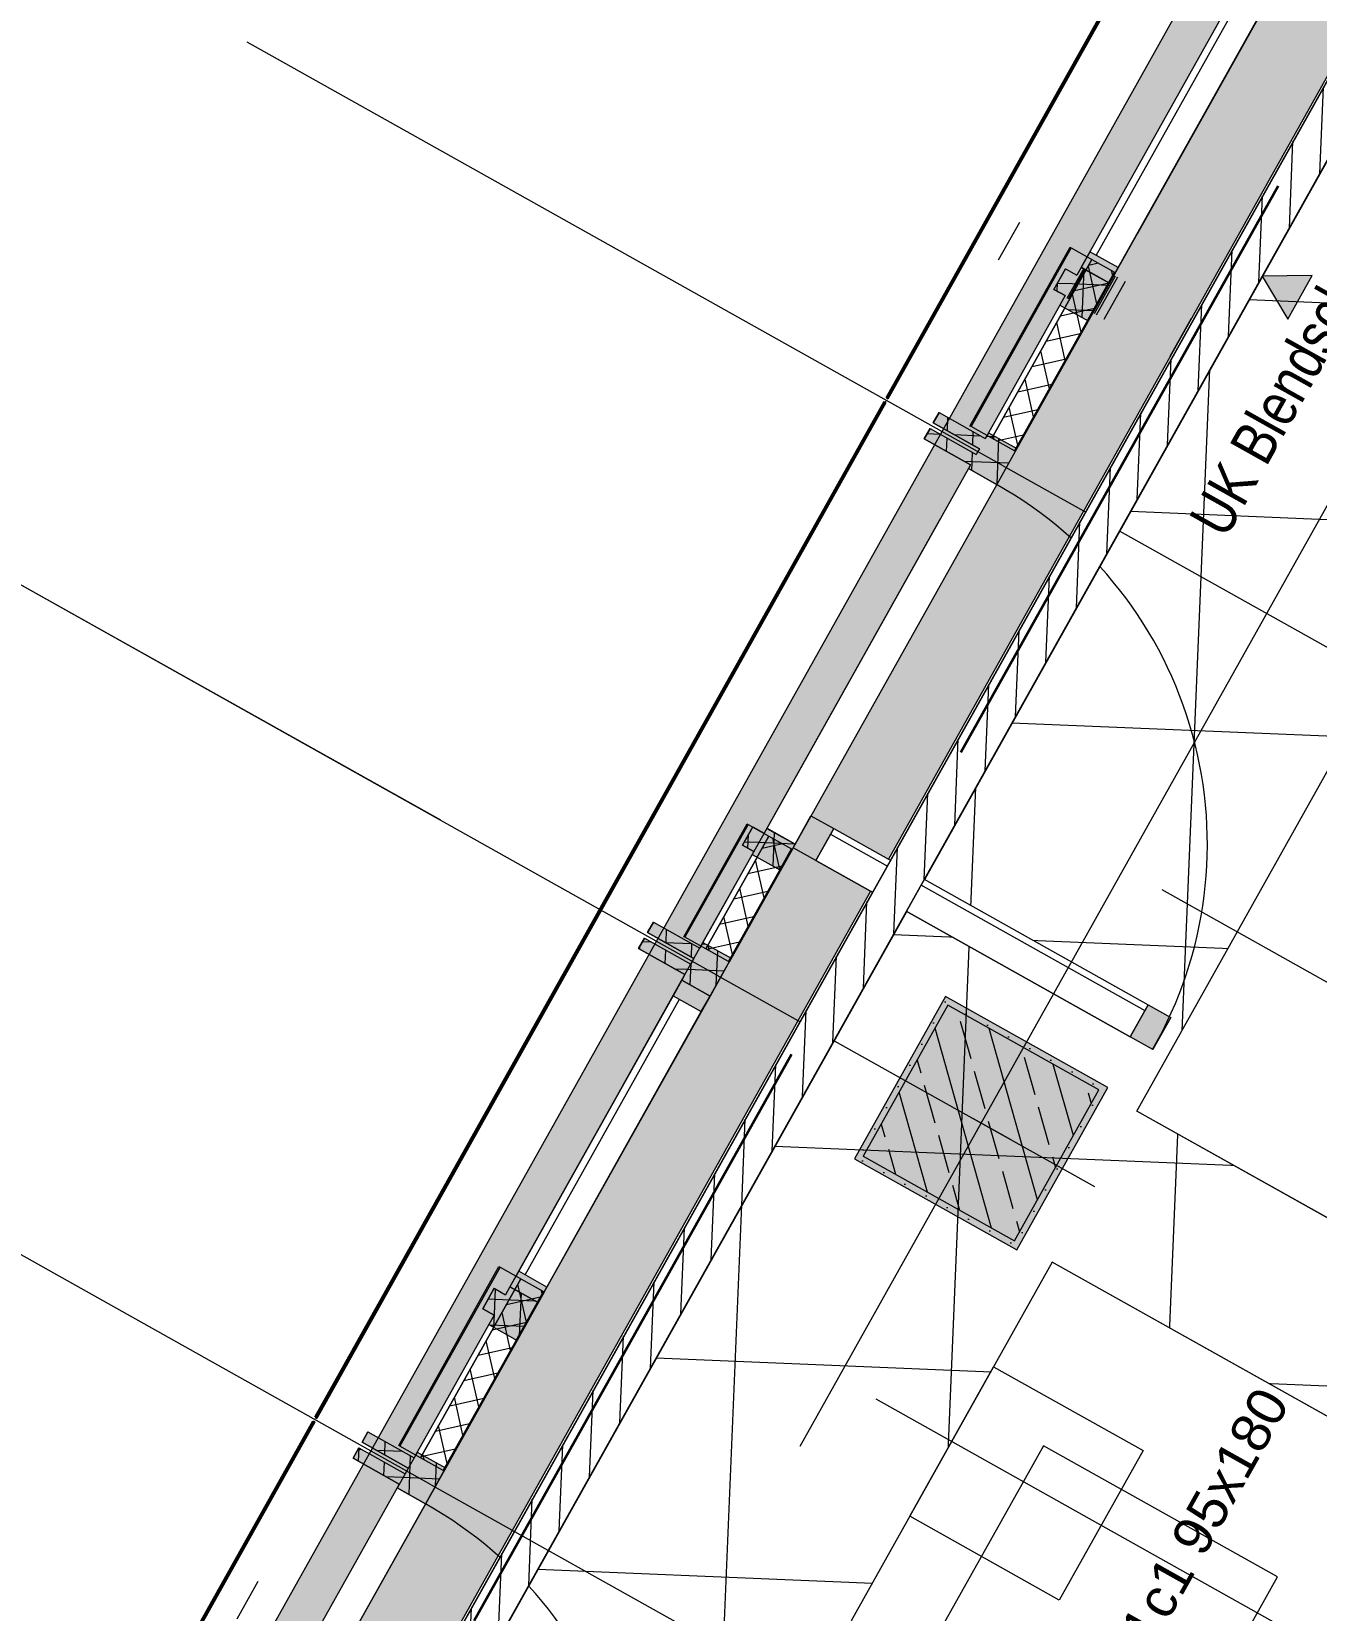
# Model space of a CAD drawing. Header units: metres. Extents: x -27.1 to 50.1, y 105.7 to 163.4.
# Drawn here: x -8.535 to -5.566, y 145.34 to 148.988 of the extents above; entities that cross this region are included whole.
import ezdxf

# ---------------------------------------------------------------- set-up
doc = ezdxf.new("R2010")
doc.units = ezdxf.units.M
doc.header["$MEASUREMENT"] = 0
for name, pattern in [('Achse', [0.0023, 0.0015, -0.0008]), ('Punktlinie', [0.0035, 0, -0.0035]), ('Strichlinie_ eng', [0.0023, 0.0015, -0.0008]), ('Strichpunktlinie', [0.006703, 0.003528, -0.001764, 0, -0.001411]), ('Wipeout_Contour', [1, 0, -1])]:
    doc.linetypes.add(name, pattern=pattern)
for name, color, linetype in [('00  Raster', 7, 'Continuous'), ('00  Raster Ausbau', 7, 'Continuous'), ('10  Fassade', 7, 'Continuous'), ('10  Fassade_Deckschraffur', 7, 'Continuous'), ('10  Fassade_Schnittschraffur', 7, 'Continuous'), ('10  Stützen', 7, 'Continuous'), ('10  Stützen_Schnittschraffur', 7, 'Continuous'), ('10  Wand Massiv_Deckschraffur', 7, 'Continuous'), ('10  Wand Massiv_Fenster', 7, 'Continuous'), ('20  Deckensegel', 7, 'Continuous'), ('40  Text Deckenspiegel', 7, 'Continuous'), ('Neubau_20  Decke Abhangdecke', 7, 'Continuous'), ('Neubau_20  Decke Abhangdecke_Deckschraffur', 7, 'Continuous'), ('Neubau_20  Deckenspiegel + Einbauten', 7, 'Continuous'), ('Neubau_20  Möbel', 7, 'Continuous'), ('Neubau_40  Text Deckenspiegel', 7, 'Continuous')]:
    doc.layers.add(name, color=color, linetype=linetype)
doc.styles.add('ERSTELLTER_STIL_1', font='arial.ttf')
doc.styles.add('ERSTELLTER_STIL_3', font='')
doc.styles.get('ERSTELLTER_STIL_3').set_extended_font_data('Arial Narrow')
pattern_1 = [(102.605446, (0, 0), (0.048794801, 0.0109118), []), (192.605446, (0, 0), (-0.0109118, 0.048794801), [])]
pattern_2 = [(87.605446, (0, 0), (-0.059947608, 0.002506841), []), (177.605446, (0, 0), (0.002506841, 0.059947608), [])]

msp = doc.modelspace()

# ---------------------------------------------------------------- wipeouts: each hides what was drawn before it
at = {"color": 254, "linetype": 'Wipeout_Contour', "lineweight": 0, "ltscale": 578.896248}
msp.add_wipeout([(1.5068, 161.8649), (-18.3925, 126.3498), (-18.2219, 126.2542), (1.6769, 161.7686)], dxfattribs=at).dxf.layer = '10  Fassade_Deckschraffur'

# ---------------------------------------------------------------- next in the draw order: wipeouts: each hides what was drawn before it
at = {"color": 254, "linetype": 'Wipeout_Contour', "lineweight": 0, "ltscale": 579.750368}
msp.add_wipeout([(1.2236, 162.0253), (-18.6764, 126.5088), (-18.6188, 126.4766), (1.2811, 161.9927)], dxfattribs=at).dxf.layer = '10  Fassade_Deckschraffur'

# ---------------------------------------------------------------- next in the draw order: wipeouts: each hides what was drawn before it
at = {"color": 254, "linetype": 'Wipeout_Contour', "lineweight": 0, "ltscale": 579.478915}
msp.add_wipeout([(-18.4602, 126.3877), (1.4393, 161.9032), (1.2811, 161.9927), (-18.6188, 126.4766)], dxfattribs=at).dxf.layer = '10  Fassade_Deckschraffur'

# ---------------------------------------------------------------- next in the draw order: wipeouts: each hides what was drawn before it
at = {"color": 254, "linetype": 'Wipeout_Contour', "lineweight": 0, "ltscale": 579.276268}
msp.add_wipeout([(1.4393, 161.9032), (-18.4602, 126.3877), (-18.4575, 126.3862), (1.4419, 161.9017)], dxfattribs=at).dxf.layer = '10  Fassade_Deckschraffur'

# ---------------------------------------------------------------- next in the draw order: wipeouts: each hides what was drawn before it
at = {"color": 254, "linetype": 'Wipeout_Contour', "lineweight": 0, "ltscale": 579.199344}
msp.add_wipeout([(1.4446, 161.9001), (-18.4548, 126.3847), (-18.4016, 126.3549), (1.4977, 161.8701)], dxfattribs=at).dxf.layer = '10  Fassade_Deckschraffur'

# ---------------------------------------------------------------- next in the draw order: wipeouts: each hides what was drawn before it
at = {"color": 254, "linetype": 'Wipeout_Contour', "lineweight": 0, "ltscale": 579.127053}
msp.add_wipeout([(-18.3972, 126.3524), (1.5021, 161.8676), (1.4977, 161.8701), (-18.4016, 126.3549)], dxfattribs=at).dxf.layer = '10  Fassade_Deckschraffur'

# ---------------------------------------------------------------- next in the draw order: wipeouts: each hides what was drawn before it
at = {"color": 254, "linetype": 'Wipeout_Contour', "lineweight": 0, "ltscale": 579.115674}
msp.add_wipeout([(1.5021, 161.8676), (-18.3972, 126.3524), (-18.3925, 126.3498), (1.5068, 161.8649)], dxfattribs=at).dxf.layer = '10  Fassade_Deckschraffur'

# ---------------------------------------------------------------- next in the draw order: hatches: boundary and pattern name
at = {"layer": '10  Wand Massiv_Deckschraffur', "linetype": 'Continuous', "lineweight": 0, "true_color": 0xffffff}
msp.add_hatch(color=7, dxfattribs=at).paths.add_polyline_path([(-18.2218, 126.2542), (1.677, 161.7686), (1.3506, 161.9533), (-18.549, 126.4375)])
at = {"layer": 'Neubau_20  Decke Abhangdecke_Deckschraffur', "linetype": 'Continuous', "lineweight": 18, "true_color": 0xdcff15}
h = msp.add_hatch(dxfattribs=at)
h.set_pattern_fill('Bauliche_Anlagen__geplan_55', color=60, style=0, pattern_type=2)
h.set_pattern_definition([(87.60545, (0, 0), (-0.4995634, 0.0208903), []), (177.60545, (0, 0), (0.0208903, 0.4995634), [])])
h.paths.add_polyline_path([(-11.9299, 137.2893), (-11.9483, 137.2566), (-11.7956, 137.1711), (-11.7773, 137.2038), (-11.7027, 137.3368), (-11.3276, 137.1266), (-11.4021, 136.9936), (-6.2943, 134.1316), (-6.2197, 134.2647), (-5.8446, 134.0545), (-5.9191, 133.9215), (-5.7796, 133.8433), (-3.195, 138.456), (-3.3346, 138.5342), (-3.4152, 138.3903), (-3.7904, 138.6005), (-3.7097, 138.7444), (-5.3411, 139.6585), (-1.3692, 146.7474), (0.7769, 145.5449), (7.3302, 157.2408), (7.1906, 157.319), (7.1429, 157.234), (6.7678, 157.4442), (6.8155, 157.5292), (1.7076, 160.3912), (1.6599, 160.3061), (1.2848, 160.5163), (1.3777, 160.6821), (1.225, 160.7676), (-9.2843, 142.0111), (-9.3026, 141.9784)])
h.paths.add_polyline_path([(-8.904, 141.4828), (-9.2529, 141.6784), (-9.0574, 142.0273), (-8.7085, 141.8318)], flags=0)

# ---------------------------------------------------------------- next in the draw order: linework, layer by layer
at = {"layer": '00  Raster Ausbau', "color": 9, "linetype": 'Achse', "lineweight": 18, "ltscale": 1000}
msp.add_line((-7.1643, 148.4747), (-8.0367, 148.9635), dxfattribs=at)
at = {"layer": '00  Raster Ausbau', "color": 251, "linetype": 'Achse', "lineweight": 18, "ltscale": 1000, "true_color": 0x5f5f5f}
msp.add_line((-7.8242, 147.297), (-8.6966, 147.7858), dxfattribs=at)
at = {"layer": '10  Fassade', "color": 255, "linetype": 'Punktlinie', "lineweight": 18, "ltscale": 1000}
msp.add_line((-18.3745, 126.3397), (1.5247, 161.8548), dxfattribs=at)
at = {"layer": '10  Fassade', "color": 7, "linetype": 'Continuous', "lineweight": 13, "ltscale": 1000}
for p, q in [((-6.1466, 148.4397), (-6.1729, 148.3926)), ((-6.1729, 148.3926), (-6.1468, 148.378)), ((-6.4384, 148.1081), (-6.4519, 148.0841)), ((-6.4519, 148.0841), (-6.345, 148.0242)), ((-6.4592, 148.071), (-6.4726, 148.047)), ((-6.4592, 148.071), (-6.3523, 148.0111)), ((-6.869, 147.1503), (-6.8925, 147.1085)), ((-7.0983, 146.9304), (-7.1117, 146.9064)), ((-7.1191, 146.8933), (-7.1325, 146.8693)), ((-7.1191, 146.8933), (-7.0122, 146.8334)), ((-7.1117, 146.9064), (-7.0049, 146.8465)), ((-7.0049, 146.8465), (-7.0122, 146.8334)), ((-7.4663, 146.0843), (-7.4927, 146.0372)), ((-7.4927, 146.0372), (-7.4665, 146.0225)), ((-7.7582, 145.7526), (-7.7716, 145.7286)), ((-7.779, 145.7155), (-7.7924, 145.6916)), ((-7.779, 145.7155), (-7.6721, 145.6557)), ((-7.7716, 145.7286), (-7.6648, 145.6688))]:
    msp.add_line(p, q, dxfattribs=at)
at = {"layer": '10  Fassade', "color": 255, "linetype": 'Punktlinie', "lineweight": 18, "ltscale": 1000, "flags": 128}
for points in [[(-18.6764, 126.5088), (1.2236, 162.0253)], [(-18.6188, 126.4766), (1.2811, 161.9927)], [(-18.4602, 126.3877), (1.4393, 161.9032)], [(-18.4575, 126.3862), (1.4419, 161.9017)], [(-18.4548, 126.3847), (1.4446, 161.9001)], [(-18.4016, 126.3549), (1.4977, 161.8701)], [(-18.3972, 126.3524), (1.5021, 161.8676)], [(-18.3925, 126.3498), (1.5068, 161.8649)], [(-18.2219, 126.2542), (1.6769, 161.7686)]]:
    msp.add_lwpolyline(points, dxfattribs=at)
at = {"layer": '10  Fassade', "color": 7, "linetype": 'Strichlinie_ eng', "lineweight": 18, "ltscale": 1000, "flags": 128}
for points in [[(1.4333, 161.9065), (1.0653, 161.2497), (0.9101, 160.9727), (0.4643, 160.1771), (0.2502, 159.795), (-0.2545, 158.8942), (-0.4097, 158.6172), (-0.8555, 157.8216), (-1.0696, 157.4395), (-1.5743, 156.5388), (-1.7294, 156.2618), (-2.1752, 155.4662), (-2.3893, 155.0841), (-2.894, 154.1833), (-3.0492, 153.9063), (-3.495, 153.1107), (-3.7091, 152.7286), (-4.2138, 151.8278), (-4.369, 151.5509), (-4.8148, 150.7552), (-5.0289, 150.3731), (-5.5336, 149.4724), (-5.6888, 149.1954), (-6.1346, 148.3998), (-6.3487, 148.0177), (-6.8533, 147.1169), (-7.0085, 146.8399), (-7.4543, 146.0443), (-7.6684, 145.6622), (-8.1731, 144.7615), (-8.3283, 144.4845), (-8.7741, 143.6889), (-8.9882, 143.3067), (-9.4929, 142.406), (-9.6481, 142.129), (-10.0939, 141.3334), (-10.308, 140.9513), (-10.8127, 140.0505), (-10.9679, 139.7736), (-11.4136, 138.9779), (-11.6277, 138.5958), (-12.1324, 137.6951), (-12.2876, 137.4181), (-12.7334, 136.6225), (-12.9475, 136.2404), (-13.4522, 135.3396), (-13.6074, 135.0626), (-14.0532, 134.267), (-14.2673, 133.8849), (-14.772, 132.9842), (-14.9272, 132.7072), (-15.373, 131.9115), (-15.5871, 131.5294), (-16.0917, 130.6287), (-16.2469, 130.3517), (-16.6927, 129.5561), (-16.9068, 129.174), (-17.4115, 128.2732), (-17.5667, 127.9962), (-18.0125, 127.2006), (-18.4661, 126.391)], [(1.4986, 161.8696), (1.1307, 161.213), (0.9755, 160.9361), (0.5297, 160.1404), (0.3156, 159.7583), (-0.189, 158.8576), (-0.3442, 158.5806), (-0.79, 157.785), (-1.0041, 157.4029), (-1.5088, 156.5021), (-1.664, 156.2251), (-2.1098, 155.4295), (-2.3239, 155.0474), (-2.8286, 154.1467), (-2.9838, 153.8697), (-3.4296, 153.074), (-3.6437, 152.6919), (-4.1484, 151.7912), (-4.3036, 151.5142), (-4.7494, 150.7186), (-4.9634, 150.3365), (-5.4681, 149.4357), (-5.6233, 149.1587), (-6.0691, 148.3631), (-6.2832, 147.981), (-6.7879, 147.0803), (-6.9431, 146.8033), (-7.3889, 146.0077), (-7.603, 145.6255), (-8.1077, 144.7248), (-8.2629, 144.4478), (-8.7087, 143.6522), (-8.9228, 143.2701), (-9.4275, 142.3693), (-9.5827, 142.0924), (-10.0284, 141.2967), (-10.2425, 140.9146), (-10.7472, 140.0139), (-10.9024, 139.7369), (-11.3482, 138.9413), (-11.5623, 138.5592), (-12.067, 137.6584), (-12.2222, 137.3814), (-12.668, 136.5858), (-12.8821, 136.2037), (-13.3868, 135.303), (-13.542, 135.026), (-13.9878, 134.2303), (-14.2019, 133.8482), (-14.7065, 132.9475), (-14.8617, 132.6705), (-15.3075, 131.8749), (-15.5216, 131.4928), (-16.0263, 130.592), (-16.1815, 130.315), (-16.6273, 129.5194), (-16.8414, 129.1373), (-17.3461, 128.2366), (-17.5013, 127.9596), (-17.9471, 127.164), (-18.4007, 126.3544)], [(-6.1729, 148.3926), (-6.1466, 148.4397)], [(-6.1466, 148.4397), (-6.1204, 148.4251)], [(-6.1468, 148.378), (-6.1729, 148.3926)], [(-6.4519, 148.0841), (-6.4384, 148.1081)], [(-6.345, 148.0242), (-6.4519, 148.0841)], [(-6.4384, 148.1081), (-6.3315, 148.0482)], [(-6.4726, 148.047), (-6.4592, 148.071)], [(-6.3658, 147.9871), (-6.4726, 148.047)], [(-6.4592, 148.071), (-6.3523, 148.0111)], [(-6.8925, 147.1085), (-6.869, 147.1503)], [(-6.869, 147.1503), (-6.8428, 147.1357)], [(-6.8663, 147.0938), (-6.8925, 147.1085)], [(-7.1117, 146.9064), (-7.0983, 146.9304)], [(-7.0983, 146.9304), (-6.9914, 146.8705)], [(-7.1325, 146.8693), (-7.1191, 146.8933)], [(-7.1191, 146.8933), (-7.0122, 146.8334)], [(-7.0049, 146.8465), (-7.1117, 146.9064)], [(-7.0256, 146.8094), (-7.1325, 146.8693)], [(-7.4927, 146.0372), (-7.4663, 146.0843)], [(-7.4663, 146.0843), (-7.4402, 146.0696)], [(-7.4665, 146.0225), (-7.4927, 146.0372)], [(-7.7716, 145.7286), (-7.7582, 145.7526)], [(-7.7582, 145.7526), (-7.6513, 145.6927)], [(-7.7924, 145.6916), (-7.779, 145.7155)], [(-7.779, 145.7155), (-7.6721, 145.6557)], [(-7.6648, 145.6688), (-7.7716, 145.7286)], [(-7.6855, 145.6317), (-7.7924, 145.6916)]]:
    msp.add_lwpolyline(points, dxfattribs=at)
at = {"layer": '10  Fassade', "color": 7, "linetype": 'Continuous', "lineweight": 13, "ltscale": 1000, "flags": 128}
for points in [[(-6.345, 148.0242), (-6.3487, 148.0177), (-6.3523, 148.0111)], [(-7.6648, 145.6688), (-7.6684, 145.6622), (-7.6721, 145.6557)]]:
    msp.add_lwpolyline(points, dxfattribs=at)
at = {"layer": '10  Wand Massiv_Fenster', "color": 7, "linetype": 'Continuous', "lineweight": 13, "ltscale": 1000}
for p, q in [((1.3506, 161.9533), (-18.549, 126.4375)), ((1.677, 161.7686), (-18.2218, 126.2542))]:
    msp.add_line(p, q, dxfattribs=at)
at = {"layer": 'Neubau_20  Decke Abhangdecke', "color": 7, "linetype": 'Continuous', "lineweight": 13, "ltscale": 1000, "flags": 128}
msp.add_lwpolyline([(-5.7796, 133.8433), (-3.195, 138.456), (-3.3346, 138.5342), (-3.4152, 138.3903), (-3.7904, 138.6005), (-3.7097, 138.7444), (-5.3411, 139.6585), (-1.3692, 146.7474), (0.7769, 145.5449), (7.3302, 157.2408), (7.1906, 157.319), (7.1429, 157.234), (6.7678, 157.4442), (6.8155, 157.5292), (1.7076, 160.3912), (1.6599, 160.3061), (1.2848, 160.5163), (1.3777, 160.6821), (1.225, 160.7676), (-9.2843, 142.0111), (-9.3026, 141.9784), (-11.9299, 137.2893)], dxfattribs=at)

# ---------------------------------------------------------------- next in the draw order: wipeouts: each hides what was drawn before it
at = {"color": 254, "linetype": 'Wipeout_Contour', "lineweight": 0, "ltscale": 595.584473}
msp.add_wipeout([(-6.1101, 148.4434), (-6.0447, 148.4067), (-5.6478, 149.1151), (-5.7132, 149.1518)], dxfattribs=at).dxf.layer = '10  Fassade_Deckschraffur'
at = {"color": 254, "linetype": 'Wipeout_Contour', "lineweight": 0, "ltscale": 593.283637}
msp.add_wipeout([(-6.3242, 148.0613), (-6.2588, 148.0246), (-6.0936, 148.3195), (-6.159, 148.3562)], dxfattribs=at).dxf.layer = '10  Fassade_Deckschraffur'
at = {"color": 254, "linetype": 'Wipeout_Contour', "lineweight": 0, "ltscale": 590.765861}
msp.add_wipeout([(-6.8365, 147.147), (-6.771, 147.1104), (-6.3052, 147.9418), (-6.3706, 147.9784)], dxfattribs=at).dxf.layer = '10  Fassade_Deckschraffur'
at = {"color": 254, "linetype": 'Wipeout_Contour', "lineweight": 0, "ltscale": 588.515746}
msp.add_wipeout([(-6.9841, 146.8836), (-6.9187, 146.8469), (-6.8048, 147.0502), (-6.8702, 147.0868)], dxfattribs=at).dxf.layer = '10  Fassade_Deckschraffur'
at = {"color": 254, "linetype": 'Wipeout_Contour', "lineweight": 0, "ltscale": 586.405629}
msp.add_wipeout([(-7.4299, 146.0879), (-7.3645, 146.0513), (-6.9675, 146.7597), (-7.033, 146.7963)], dxfattribs=at).dxf.layer = '10  Fassade_Deckschraffur'
at = {"color": 254, "linetype": 'Wipeout_Contour', "lineweight": 0, "ltscale": 584.118554}
msp.add_wipeout([(-7.644, 145.7058), (-7.5786, 145.6692), (-7.4133, 145.964), (-7.4788, 146.0007)], dxfattribs=at).dxf.layer = '10  Fassade_Deckschraffur'
at = {"color": 254, "linetype": 'Wipeout_Contour', "lineweight": 0, "ltscale": 581.616115}
msp.add_wipeout([(-8.1563, 144.7916), (-8.0908, 144.7549), (-7.625, 145.5863), (-7.6904, 145.623)], dxfattribs=at).dxf.layer = '10  Fassade_Deckschraffur'
at = {"color": 254, "linetype": 'Wipeout_Contour', "lineweight": 0, "ltscale": 581.608877}
msp.add_wipeout([(-6.1771, 146.1448), (-6.6414, 145.316), (-5.0711, 144.4362), (-4.6068, 145.265)], dxfattribs=at).dxf.layer = '20  Deckensegel'

# ---------------------------------------------------------------- next in the draw order: hatches: boundary and pattern name
at = {"layer": '10  Fassade', "linetype": 'Continuous', "lineweight": 0, "true_color": 0xffffff}
for points in [[(-6.3671, 148.0767), (-6.3645, 148.0753), (-6.1331, 148.4884), (-6.1357, 148.4898)], [(-6.2642, 148.0191), (-6.2624, 148.0181), (-6.031, 148.4312), (-6.0327, 148.4321)], [(-7.0282, 146.8968), (-7.0256, 146.8954), (-6.8795, 147.1562), (-6.8821, 147.1577)], [(-6.9253, 146.8392), (-6.9236, 146.8382), (-6.7774, 147.099), (-6.7791, 147.1)], [(-7.6869, 145.7213), (-7.6843, 145.7198), (-7.4528, 146.1329), (-7.4555, 146.1344)], [(-7.584, 145.6636), (-7.5822, 145.6626), (-7.3508, 146.0757), (-7.3525, 146.0767)]]:
    msp.add_hatch(color=7, dxfattribs=at).paths.add_polyline_path(points)
at = {"layer": '10  Fassade', "linetype": 'Continuous', "lineweight": 13, "true_color": 0x000100}
h = msp.add_hatch(dxfattribs=at)
h.set_pattern_fill('Dämmung__hart_2_0001', color=98, style=0, pattern_type=2)
h.set_pattern_definition(pattern_1)
h.paths.add_polyline_path([(-6.3165, 148.0484), (-6.2642, 148.0191), (-6.0327, 148.4321), (-6.0851, 148.4615)])
h = msp.add_hatch(dxfattribs=at)
h.set_pattern_fill('Dämmung__hart_2_0001', color=98, style=0, pattern_type=2)
h.set_pattern_definition(pattern_1)
h.paths.add_polyline_path([(-6.9776, 146.8685), (-6.9253, 146.8392), (-6.7791, 147.1), (-6.8315, 147.1293)])
h = msp.add_hatch(dxfattribs=at)
h.set_pattern_fill('Dämmung__hart_2_0001', color=98, style=0, pattern_type=2)
h.set_pattern_definition(pattern_1)
h.paths.add_polyline_path([(-7.6363, 145.6929), (-7.584, 145.6636), (-7.3525, 146.0767), (-7.4049, 146.106)])
at = {"layer": '10  Fassade_Schnittschraffur', "linetype": 'Continuous', "lineweight": 0, "true_color": 0xffffff}
for points in [[(-6.1466, 148.4397), (-6.1729, 148.3926), (-6.1468, 148.378), (-6.1204, 148.4251)], [(-6.3315, 148.0482), (-6.4384, 148.1081), (-6.4519, 148.0841), (-6.345, 148.0242)], [(-6.4726, 148.047), (-6.3658, 147.9871), (-6.3523, 148.0111), (-6.4592, 148.071)], [(-6.345, 148.0242), (-6.3487, 148.0177), (-6.3523, 148.0111), (-6.3658, 147.9871), (-6.3706, 147.9784), (-6.3052, 147.9418), (-6.2588, 148.0246), (-6.3242, 148.0613)], [(-6.3707, 147.9782), (-6.3053, 147.9416), (-6.3706, 147.9784)], [(-6.8428, 147.1357), (-6.869, 147.1503), (-6.8925, 147.1085), (-6.8663, 147.0938)], [(-6.8365, 147.147), (-6.8428, 147.1357), (-6.8663, 147.0938), (-6.8702, 147.0868), (-6.8048, 147.0502), (-6.771, 147.1104)], [(-6.8365, 147.147), (-6.771, 147.1104), (-6.8364, 147.1472)], [(-7.0983, 146.9304), (-7.1117, 146.9064), (-7.0049, 146.8465), (-6.9914, 146.8705)], [(-7.1325, 146.8693), (-7.0256, 146.8094), (-7.0122, 146.8334), (-7.1191, 146.8933)], [(-7.4663, 146.0843), (-7.4927, 146.0372), (-7.4665, 146.0225), (-7.4402, 146.0696)], [(-7.6513, 145.6927), (-7.7582, 145.7526), (-7.7716, 145.7286), (-7.6648, 145.6688)], [(-7.7924, 145.6916), (-7.6855, 145.6317), (-7.6721, 145.6557), (-7.779, 145.7155)], [(-7.6648, 145.6688), (-7.6684, 145.6622), (-7.6721, 145.6557), (-7.6855, 145.6317), (-7.6904, 145.623), (-7.625, 145.5863), (-7.5786, 145.6692), (-7.644, 145.7058)], [(-7.6905, 145.6228), (-7.6251, 145.5861), (-7.6904, 145.623)]]:
    msp.add_hatch(color=7, dxfattribs=at).paths.add_polyline_path(points)
at = {"layer": '10  Fassade_Schnittschraffur', "linetype": 'Continuous', "lineweight": 13, "true_color": 0x000100}
h = msp.add_hatch(dxfattribs=at)
h.set_pattern_fill('Dämmung__hart_1_0001', color=98, style=0, pattern_type=2)
h.set_pattern_definition(pattern_2)
h.paths.add_polyline_path([(-6.1466, 148.4397), (-6.1729, 148.3926), (-6.1468, 148.378), (-6.1204, 148.4251)])
h = msp.add_hatch(dxfattribs=at)
h.set_pattern_fill('Dämmung__hart_1_0001', color=98, style=0, pattern_type=2)
h.set_pattern_definition(pattern_2)
h.paths.add_polyline_path([(-6.3315, 148.0482), (-6.4384, 148.1081), (-6.4519, 148.0841), (-6.345, 148.0242)])
h = msp.add_hatch(dxfattribs=at)
h.set_pattern_fill('Dämmung__hart_1_0001', color=98, style=0, pattern_type=2)
h.set_pattern_definition(pattern_2)
h.paths.add_polyline_path([(-6.4726, 148.047), (-6.3658, 147.9871), (-6.3523, 148.0111), (-6.4592, 148.071)])
h = msp.add_hatch(dxfattribs=at)
h.set_pattern_fill('Dämmung__hart_1_0001', color=98, style=0, pattern_type=2)
h.set_pattern_definition(pattern_2)
h.paths.add_polyline_path([(-6.345, 148.0242), (-6.3487, 148.0177), (-6.3523, 148.0111), (-6.3658, 147.9871), (-6.3706, 147.9784), (-6.3052, 147.9418), (-6.2588, 148.0246), (-6.3242, 148.0613)])
h = msp.add_hatch(dxfattribs=at)
h.set_pattern_fill('Dämmung__hart_1_0001', color=98, style=0, pattern_type=2)
h.set_pattern_definition(pattern_2)
h.paths.add_polyline_path([(-6.8428, 147.1357), (-6.869, 147.1503), (-6.8925, 147.1085), (-6.8663, 147.0938)])
h = msp.add_hatch(dxfattribs=at)
h.set_pattern_fill('Dämmung__hart_1_0001', color=98, style=0, pattern_type=2)
h.set_pattern_definition(pattern_2)
h.paths.add_polyline_path([(-6.8365, 147.147), (-6.8428, 147.1357), (-6.8663, 147.0938), (-6.8702, 147.0868), (-6.8048, 147.0502), (-6.771, 147.1104)])
h = msp.add_hatch(dxfattribs=at)
h.set_pattern_fill('Dämmung__hart_1_0001', color=98, style=0, pattern_type=2)
h.set_pattern_definition(pattern_2)
h.paths.add_polyline_path([(-7.0983, 146.9304), (-7.1117, 146.9064), (-7.0049, 146.8465), (-6.9914, 146.8705)])
h = msp.add_hatch(dxfattribs=at)
h.set_pattern_fill('Dämmung__hart_1_0001', color=98, style=0, pattern_type=2)
h.set_pattern_definition(pattern_2)
h.paths.add_polyline_path([(-7.1325, 146.8693), (-7.0256, 146.8094), (-7.0122, 146.8334), (-7.1191, 146.8933)])
h = msp.add_hatch(dxfattribs=at)
h.set_pattern_fill('Dämmung__hart_1_0001', color=98, style=0, pattern_type=2)
h.set_pattern_definition(pattern_2)
h.paths.add_polyline_path([(-7.4663, 146.0843), (-7.4927, 146.0372), (-7.4665, 146.0225), (-7.4402, 146.0696)])
h = msp.add_hatch(dxfattribs=at)
h.set_pattern_fill('Dämmung__hart_1_0001', color=98, style=0, pattern_type=2)
h.set_pattern_definition(pattern_2)
h.paths.add_polyline_path([(-7.6513, 145.6927), (-7.7582, 145.7526), (-7.7716, 145.7286), (-7.6648, 145.6688)])
h = msp.add_hatch(dxfattribs=at)
h.set_pattern_fill('Dämmung__hart_1_0001', color=98, style=0, pattern_type=2)
h.set_pattern_definition(pattern_2)
h.paths.add_polyline_path([(-7.7924, 145.6916), (-7.6855, 145.6317), (-7.6721, 145.6557), (-7.779, 145.7155)])
h = msp.add_hatch(dxfattribs=at)
h.set_pattern_fill('Dämmung__hart_1_0001', color=98, style=0, pattern_type=2)
h.set_pattern_definition(pattern_2)
h.paths.add_polyline_path([(-7.6648, 145.6688), (-7.6684, 145.6622), (-7.6721, 145.6557), (-7.6855, 145.6317), (-7.6904, 145.623), (-7.625, 145.5863), (-7.5786, 145.6692), (-7.644, 145.7058)])

# ---------------------------------------------------------------- next in the draw order: linework, layer by layer
at = {"layer": '00  Raster Ausbau', "color": 9, "linetype": 'Achse', "lineweight": 18, "ltscale": 1000}
for q in [(-7.1643, 148.4747), (-5.4196, 147.4971)]:
    msp.add_line((-6.2919, 147.9859), q, dxfattribs=at)
at = {"layer": '00  Raster Ausbau', "color": 251, "linetype": 'Achse', "lineweight": 18, "ltscale": 1000, "true_color": 0x5f5f5f}
msp.add_line((-6.9518, 146.8082), (-7.8242, 147.297), dxfattribs=at)
at = {"layer": '10  Fassade', "color": 7, "linetype": 'Continuous', "lineweight": 13, "ltscale": 1000}
for p, q in [((-6.1466, 148.4397), (-6.1204, 148.4251)), ((-6.1101, 148.4434), (-6.1204, 148.4251)), ((-6.1468, 148.378), (-6.159, 148.3562)), ((-6.0447, 148.4067), (-6.0936, 148.3195)), ((-6.159, 148.3562), (-6.0936, 148.3195)), ((-6.4384, 148.1081), (-6.3315, 148.0482)), ((-6.4726, 148.047), (-6.3658, 147.9871)), ((-6.3242, 148.0613), (-6.3315, 148.0482)), ((-6.3242, 148.0613), (-6.2588, 148.0246)), ((-6.2588, 148.0246), (-6.3052, 147.9418)), ((-6.3658, 147.9871), (-6.3706, 147.9784)), ((-6.3706, 147.9784), (-6.3052, 147.9418)), ((-6.869, 147.1503), (-6.8428, 147.1357)), ((-6.8365, 147.147), (-6.8428, 147.1357)), ((-6.8365, 147.147), (-6.771, 147.1104)), ((-6.8925, 147.1085), (-6.8663, 147.0938)), ((-6.771, 147.1104), (-6.8048, 147.0502)), ((-6.8663, 147.0938), (-6.8702, 147.0868)), ((-6.8702, 147.0868), (-6.8048, 147.0502)), ((-7.0983, 146.9304), (-6.9914, 146.8705)), ((-6.9841, 146.8836), (-6.9914, 146.8705)), ((-6.9841, 146.8836), (-6.9187, 146.8469)), ((-7.1325, 146.8693), (-7.0256, 146.8094)), ((-6.9187, 146.8469), (-6.9675, 146.7597)), ((-7.0256, 146.8094), (-7.033, 146.7963)), ((-7.4663, 146.0843), (-7.4402, 146.0696)), ((-7.4299, 146.0879), (-7.4402, 146.0696)), ((-7.3645, 146.0513), (-7.4133, 145.964)), ((-7.4665, 146.0225), (-7.4788, 146.0007)), ((-7.4788, 146.0007), (-7.4133, 145.964)), ((-7.7582, 145.7526), (-7.6513, 145.6927)), ((-7.7924, 145.6916), (-7.6855, 145.6317)), ((-7.644, 145.7058), (-7.6513, 145.6927)), ((-7.644, 145.7058), (-7.5786, 145.6692)), ((-7.5786, 145.6692), (-7.625, 145.5863)), ((-7.6855, 145.6317), (-7.6904, 145.623)), ((-7.6904, 145.623), (-7.625, 145.5863))]:
    msp.add_line(p, q, dxfattribs=at)
at = {"layer": '10  Fassade', "color": 7, "linetype": 'Continuous', "lineweight": 18, "ltscale": 1000, "flags": 128}
for points in [[(-5.7132, 149.1518), (-6.1101, 148.4434)], [(-5.6478, 149.1151), (-6.0447, 148.4067)], [(-6.159, 148.3562), (-6.3242, 148.0613)], [(-6.0936, 148.3195), (-6.2588, 148.0246)], [(-6.3706, 147.9784), (-6.8365, 147.147)], [(-6.3052, 147.9418), (-6.771, 147.1104)], [(-6.8702, 147.0868), (-6.9841, 146.8836)], [(-6.8048, 147.0502), (-6.9187, 146.8469)], [(-7.033, 146.7963), (-7.4299, 146.0879)], [(-6.9675, 146.7597), (-7.3645, 146.0513)], [(-7.4788, 146.0007), (-7.644, 145.7058)], [(-7.4133, 145.964), (-7.5786, 145.6692)], [(-7.6904, 145.623), (-8.1563, 144.7916)], [(-7.625, 145.5863), (-8.0908, 144.7549)]]:
    msp.add_lwpolyline(points, dxfattribs=at)
for points in [[(-6.3671, 148.0767), (-6.1357, 148.4898), (-6.1331, 148.4884), (-6.3645, 148.0753)], [(-6.3645, 148.0753), (-6.1331, 148.4884), (-6.0851, 148.4615), (-6.3165, 148.0484)], [(-6.3165, 148.0484), (-6.0851, 148.4615), (-6.0327, 148.4321), (-6.2642, 148.0191)], [(-6.2642, 148.0191), (-6.0327, 148.4321), (-6.031, 148.4312), (-6.2624, 148.0181)], [(-6.3706, 147.9784), (-6.3053, 147.9416)], [(-7.0282, 146.8968), (-6.8821, 147.1577), (-6.8795, 147.1562), (-7.0256, 146.8954)], [(-7.0256, 146.8954), (-6.8795, 147.1562), (-6.8315, 147.1293), (-6.9776, 146.8685)], [(-6.771, 147.1104), (-6.8364, 147.1472)], [(-6.9776, 146.8685), (-6.8315, 147.1293), (-6.7791, 147.1), (-6.9253, 146.8392)], [(-6.9253, 146.8392), (-6.7791, 147.1), (-6.7774, 147.099), (-6.9236, 146.8382)], [(-7.6869, 145.7213), (-7.4555, 146.1344), (-7.4528, 146.1329), (-7.6843, 145.7198)], [(-7.6843, 145.7198), (-7.4528, 146.1329), (-7.4049, 146.106), (-7.6363, 145.6929)], [(-7.6363, 145.6929), (-7.4049, 146.106), (-7.3525, 146.0767), (-7.584, 145.6636)], [(-7.584, 145.6636), (-7.3525, 146.0767), (-7.3508, 146.0757), (-7.5822, 145.6626)], [(-7.6904, 145.623), (-7.6251, 145.5861)]]:
    msp.add_lwpolyline(points, close=True, dxfattribs=at)
at = {"layer": '10  Fassade', "color": 7, "linetype": 'Continuous', "lineweight": 13, "ltscale": 1000}
msp.add_arc((-8.0907, 144.7551), 0.9526, 330.1365, 60.738, dxfattribs=at)
at = {"layer": '20  Deckensegel', "color": 7, "linetype": 'Continuous', "lineweight": 18, "ltscale": 1000}
for p, q in [((-6.1771, 146.1448), (-6.6414, 145.316)), ((-4.6068, 145.265), (-6.1771, 146.1448)), ((-6.506, 145.5576), (-6.3125, 145.9031)), ((-6.3125, 145.9031), (-5.967, 145.7096)), ((-5.967, 145.7096), (-6.1606, 145.3641)), ((-6.1606, 145.3641), (-6.506, 145.5576))]:
    msp.add_line(p, q, dxfattribs=at)
at = {"layer": '20  Deckensegel', "color": 6, "linetype": 'Strichpunktlinie', "lineweight": 18, "ltscale": 1000}
msp.add_line((-4.6645, 144.7528), (-6.5837, 145.8281), dxfattribs=at)
at = {"layer": '20  Deckensegel', "color": 7, "linetype": 'Continuous', "lineweight": 18, "ltscale": 1000, "flags": 128}
msp.add_lwpolyline([(-6.1771, 146.1448), (-6.6414, 145.316), (-5.0711, 144.4362), (-4.6068, 145.265)], close=True, dxfattribs=at)

# ---------------------------------------------------------------- next in the draw order: texts
at = {"layer": '20  Deckensegel', "color": 7, "linetype": 'Continuous', "lineweight": 13, "insert": (-6.0912, 145.0546), "char_height": 0.09, "attachment_point": 4, "rotation": 60.7389, "style": 'ERSTELLTER_STIL_1'}
msp.add_mtext('\\A1;{\\pql;\\fArial|b0|i0|c0|p38;Typ 1c1 95x180}', dxfattribs=at)

# ---------------------------------------------------------------- next in the draw order: wipeouts: each hides what was drawn before it
at = {"color": 254, "linetype": 'Wipeout_Contour', "lineweight": 0, "ltscale": 595.584297}
msp.add_wipeout([(-6.09, 148.4793), (-6.0245, 148.4427), (-5.6679, 149.0792), (-5.7333, 149.1158)], dxfattribs=at).dxf.layer = '10  Fassade_Deckschraffur'
at = {"color": 254, "linetype": 'Wipeout_Contour', "lineweight": 0, "ltscale": 586.405447}
msp.add_wipeout([(-7.4097, 146.1239), (-7.3443, 146.0872), (-6.9877, 146.7237), (-7.0531, 146.7604)], dxfattribs=at).dxf.layer = '10  Fassade_Deckschraffur'
at = {"color": 254, "linetype": 'Wipeout_Contour', "lineweight": 0, "ltscale": 588.176248}
msp.add_wipeout([(-6.6819, 147.1466), (-6.7235, 147.0725), (-5.9971, 146.6655), (-5.9556, 146.7397)], dxfattribs=at).dxf.layer = '10  Fassade_Schnittschraffur'

# ---------------------------------------------------------------- next in the draw order: hatches: boundary and pattern name
at = {"layer": '10  Fassade_Schnittschraffur', "linetype": 'Continuous', "lineweight": 0, "true_color": 0xffffff}
for points in [[(-6.0446, 148.4069), (-6.0245, 148.4427), (-6.09, 148.4793), (-6.11, 148.4436)], [(-6.1101, 148.4434), (-6.1204, 148.4251), (-6.1468, 148.378), (-6.159, 148.3562), (-6.0936, 148.3195), (-6.0447, 148.4067)], [(-6.1101, 148.4434), (-6.0447, 148.4067), (-6.11, 148.4436)], [(-6.7343, 147.176), (-6.7758, 147.1018), (-6.7235, 147.0725), (-6.6819, 147.1466)], [(-6.9841, 146.8836), (-6.9914, 146.8705), (-7.0049, 146.8465), (-7.0122, 146.8334), (-7.0256, 146.8094), (-7.033, 146.7963), (-6.9675, 146.7597), (-6.9187, 146.8469)], [(-7.0331, 146.7961), (-7.0531, 146.7604), (-6.9877, 146.7237), (-6.9676, 146.7595)], [(-7.0331, 146.7961), (-6.9676, 146.7595), (-7.033, 146.7963)], [(-5.9556, 146.7397), (-5.9971, 146.6655), (-5.9448, 146.6362), (-5.9032, 146.7103)], [(-7.3644, 146.0515), (-7.3443, 146.0872), (-7.4097, 146.1239), (-7.4298, 146.0881)], [(-7.4299, 146.0879), (-7.4402, 146.0696), (-7.4665, 146.0225), (-7.4788, 146.0007), (-7.4133, 145.964), (-7.3645, 146.0513)], [(-7.4299, 146.0879), (-7.3645, 146.0513), (-7.4298, 146.0881)]]:
    msp.add_hatch(color=7, dxfattribs=at).paths.add_polyline_path(points)
at = {"layer": '10  Fassade_Schnittschraffur', "linetype": 'Continuous', "lineweight": 13, "true_color": 0x000100}
h = msp.add_hatch(dxfattribs=at)
h.set_pattern_fill('Dämmung__hart_1_0001', color=98, style=0, pattern_type=2)
h.set_pattern_definition(pattern_2)
h.paths.add_polyline_path([(-6.1101, 148.4434), (-6.1204, 148.4251), (-6.1468, 148.378), (-6.159, 148.3562), (-6.0936, 148.3195), (-6.0447, 148.4067)])
h = msp.add_hatch(dxfattribs=at)
h.set_pattern_fill('Dämmung__hart_1_0001', color=98, style=0, pattern_type=2)
h.set_pattern_definition(pattern_2)
h.paths.add_polyline_path([(-6.9841, 146.8836), (-6.9914, 146.8705), (-7.0049, 146.8465), (-7.0122, 146.8334), (-7.0256, 146.8094), (-7.033, 146.7963), (-6.9675, 146.7597), (-6.9187, 146.8469)])
h = msp.add_hatch(dxfattribs=at)
h.set_pattern_fill('Dämmung__hart_1_0001', color=98, style=0, pattern_type=2)
h.set_pattern_definition(pattern_2)
h.paths.add_polyline_path([(-7.4299, 146.0879), (-7.4402, 146.0696), (-7.4665, 146.0225), (-7.4788, 146.0007), (-7.4133, 145.964), (-7.3645, 146.0513)])
at = {"layer": '10  Stützen_Schnittschraffur', "linetype": 'Continuous', "lineweight": 0, "true_color": 0xffffff}
h = msp.add_hatch(color=7, dxfattribs=at)
h.paths.add_polyline_path([(-6.6338, 146.3835), (-6.2587, 146.1733), (-6.0485, 146.5485), (-6.4236, 146.7587)])
h.paths.add_polyline_path([(-6.6134, 146.3893), (-6.4179, 146.7382), (-6.0689, 146.5427), (-6.2644, 146.1938)], flags=0)
at = {"layer": '10  Stützen_Schnittschraffur', "linetype": 'Continuous', "lineweight": 13, "true_color": 0x000100}
h = msp.add_hatch(dxfattribs=at)
h.set_pattern_fill('Gips_0001', color=98, style=0, pattern_type=2)
h.set_pattern_definition([(87.605446, (0, 0), (-0.02497817, 0.001044517), [0, -0.025])])
h.paths.add_polyline_path([(-6.6338, 146.3835), (-6.2587, 146.1733), (-6.0485, 146.5485), (-6.4236, 146.7587)])
h.paths.add_polyline_path([(-6.6134, 146.3893), (-6.4179, 146.7382), (-6.0689, 146.5427), (-6.2644, 146.1938)], flags=0)
at = {"layer": '10  Stützen_Schnittschraffur', "linetype": 'Continuous', "lineweight": 0, "true_color": 0xffffff}
msp.add_hatch(color=7, dxfattribs=at).paths.add_polyline_path([(-6.2644, 146.1938), (-6.0689, 146.5427), (-6.4179, 146.7382), (-6.6134, 146.3893)])
at = {"layer": '10  Stützen_Schnittschraffur', "linetype": 'Continuous', "lineweight": 13, "true_color": 0x000100}
h = msp.add_hatch(dxfattribs=at)
h.set_pattern_fill('Beton__Stahlbeton_0001', color=98, style=0, pattern_type=2)
h.set_pattern_definition([(285.738, (-6.6134, 146.38929), (0.115501, 0.032549), []), (285.738, (-6.67115, 146.37301), (0.115501, 0.032549), [0.09, -0.03])])
h.paths.add_polyline_path([(-6.2644, 146.1938), (-6.0689, 146.5427), (-6.4179, 146.7382), (-6.6134, 146.3893)])

# ---------------------------------------------------------------- next in the draw order: linework, layer by layer
at = {"layer": '00  Raster Ausbau', "color": 251, "linetype": 'Achse', "lineweight": 18, "ltscale": 1000, "true_color": 0x5f5f5f}
msp.add_line((-6.9518, 146.8082), (-6.0794, 146.3194), dxfattribs=at)
at = {"layer": '10  Fassade', "color": 7, "linetype": 'Continuous', "lineweight": 18, "ltscale": 1000}
for p, q in [((-5.7333, 149.1158), (-6.09, 148.4793)), ((-6.0751, 148.471), (-5.7185, 149.1075)), ((-6.0245, 148.4427), (-5.6679, 149.0792)), ((-6.6893, 147.1336), (-5.9629, 146.7266)), ((-6.6819, 147.1466), (-5.9556, 146.7397)), ((-6.7235, 147.0725), (-5.9971, 146.6655)), ((-7.0531, 146.7604), (-7.4097, 146.1239)), ((-7.3949, 146.1156), (-7.0383, 146.7521)), ((-7.3443, 146.0872), (-6.9877, 146.7237))]:
    msp.add_line(p, q, dxfattribs=at)
at = {"layer": '10  Fassade', "color": 7, "linetype": 'Continuous', "lineweight": 13, "ltscale": 1000}
for p, q in [((-6.1101, 148.4434), (-6.0447, 148.4067)), ((-7.033, 146.7963), (-6.9675, 146.7597)), ((-7.4299, 146.0879), (-7.3645, 146.0513))]:
    msp.add_line(p, q, dxfattribs=at)
at = {"layer": '10  Fassade', "color": 7, "linetype": 'Continuous', "lineweight": 18, "ltscale": 1000, "flags": 128}
for points in [[(-6.0446, 148.4069), (-6.0245, 148.4427), (-6.09, 148.4793), (-6.11, 148.4436)], [(-6.0447, 148.4067), (-6.11, 148.4436)], [(-6.7343, 147.176), (-6.6819, 147.1466), (-6.7235, 147.0725), (-6.7758, 147.1018)], [(-6.6819, 147.1466), (-5.9556, 146.7397), (-5.9971, 146.6655), (-6.7235, 147.0725)], [(-7.0331, 146.7961), (-7.0531, 146.7604), (-6.9877, 146.7237), (-6.9676, 146.7595)], [(-7.033, 146.7963), (-6.9676, 146.7595)], [(-5.9556, 146.7397), (-5.9032, 146.7103), (-5.9448, 146.6362), (-5.9971, 146.6655)], [(-7.3644, 146.0515), (-7.3443, 146.0872), (-7.4097, 146.1239), (-7.4298, 146.0881)], [(-7.3645, 146.0513), (-7.4298, 146.0881)]]:
    msp.add_lwpolyline(points, close=True, dxfattribs=at)
at = {"layer": '10  Fassade', "color": 7, "linetype": 'Continuous', "lineweight": 13, "ltscale": 1000}
msp.add_arc((-6.771, 147.1105), 0.9526, 330.1365, 60.738, dxfattribs=at)
at = {"layer": '10  Stützen', "color": 7, "linetype": 'Continuous', "lineweight": 13, "ltscale": 1000, "flags": 128}
for points in [[(-6.6338, 146.3835), (-6.2587, 146.1733), (-6.0485, 146.5485), (-6.4236, 146.7587)], [(-6.2644, 146.1938), (-6.0689, 146.5427), (-6.4179, 146.7382), (-6.6134, 146.3893)]]:
    msp.add_lwpolyline(points, close=True, dxfattribs=at)

# ---------------------------------------------------------------- next in the draw order: wipeouts: each hides what was drawn before it
at = {"color": 254, "linetype": 'Wipeout_Contour', "lineweight": 0, "ltscale": 597.732588}
msp.add_wipeout([(-5.2416, 150.4866), (-5.2451, 150.4885), (-6.5599, 148.1418), (-6.5565, 148.1398)], dxfattribs=at).dxf.layer = '10  Fassade_Deckschraffur'
at = {"color": 254, "linetype": 'Wipeout_Contour', "lineweight": 0, "ltscale": 586.220876}
msp.add_wipeout([(-3.9469, 146.4427), (-5.5172, 147.3225), (-5.9816, 146.4937), (-4.4112, 145.6139)], dxfattribs=at).dxf.layer = '20  Deckensegel'

# ---------------------------------------------------------------- next in the draw order: linework, layer by layer
at = {"layer": '20  Deckensegel', "color": 7, "linetype": 'Continuous', "lineweight": 18, "ltscale": 1000}
for p, q in [((-5.9816, 146.4937), (-5.5172, 147.3225)), ((-4.4112, 145.6139), (-5.9816, 146.4937))]:
    msp.add_line(p, q, dxfattribs=at)
at = {"layer": '20  Deckensegel', "color": 6, "linetype": 'Strichpunktlinie', "lineweight": 18, "ltscale": 1000}
msp.add_line((-5.9239, 147.0059), (-4.0046, 145.9305), dxfattribs=at)
at = {"layer": '20  Deckensegel', "color": 7, "linetype": 'Continuous', "lineweight": 18, "ltscale": 1000, "flags": 128}
msp.add_lwpolyline([(-3.9469, 146.4427), (-4.4112, 145.6139), (-5.9816, 146.4937), (-5.5172, 147.3225)], close=True, dxfattribs=at)
at = {"layer": 'Neubau_20  Möbel', "color": 9, "linetype": 'Continuous', "lineweight": 18, "ltscale": 1000, "flags": 128}
msp.add_lwpolyline([(-6.4856, 145.2058), (-5.9447, 144.9027), (-5.6563, 145.4174), (-6.1972, 145.7205)], close=True, dxfattribs=at)

# ---------------------------------------------------------------- next in the draw order: wipeouts: each hides what was drawn before it
at = {"color": 254, "linetype": 'Wipeout_Contour', "lineweight": 0, "ltscale": 588.553942}
msp.add_wipeout([(-6.5613, 148.1311), (-6.5648, 148.1331), (-7.8797, 145.7863), (-7.8762, 145.7844)], dxfattribs=at).dxf.layer = '10  Fassade_Deckschraffur'

# ---------------------------------------------------------------- next in the draw order: linework, layer by layer
at = {"layer": '10  Fassade', "color": 7, "linetype": 'Continuous', "lineweight": 25, "ltscale": 1000, "flags": 128}
for points in [[(-6.5599, 148.1418), (-5.2451, 150.4885)], [(-6.5565, 148.1398), (-5.2416, 150.4866)], [(-6.5648, 148.1331), (-6.5613, 148.1311)], [(-6.5599, 148.1418), (-6.5565, 148.1398)]]:
    msp.add_lwpolyline(points, dxfattribs=at)

# ---------------------------------------------------------------- next in the draw order: wipeouts: each hides what was drawn before it
at = {"color": 254, "linetype": 'Wipeout_Contour', "lineweight": 0, "ltscale": 579.431209}
msp.add_wipeout([(-7.8811, 145.7756), (-7.8846, 145.7776), (-9.1995, 143.4309), (-9.196, 143.4289)], dxfattribs=at).dxf.layer = '10  Fassade_Deckschraffur'

# ---------------------------------------------------------------- next in the draw order: linework, layer by layer
at = {"layer": '10  Fassade', "color": 7, "linetype": 'Continuous', "lineweight": 25, "ltscale": 1000, "flags": 128}
for points in [[(-7.8797, 145.7863), (-6.5648, 148.1331)], [(-7.8762, 145.7844), (-6.5613, 148.1311)], [(-7.8797, 145.7863), (-7.8762, 145.7844)], [(-9.1995, 143.4309), (-7.8846, 145.7776)], [(-9.196, 143.4289), (-7.8811, 145.7756)], [(-7.8846, 145.7776), (-7.8811, 145.7756)]]:
    msp.add_lwpolyline(points, dxfattribs=at)

# ---------------------------------------------------------------- next in the draw order: wipeouts: each hides what was drawn before it
at = {"color": 254, "linetype": 'Wipeout_Contour', "lineweight": 0, "ltscale": 597.195577}
msp.add_wipeout([(1.1472, 160.8128), (-12.0268, 137.3006), (-11.9483, 137.2566), (1.2257, 160.7689)], dxfattribs=at).dxf.layer = 'Neubau_20  Deckenspiegel + Einbauten'

# ---------------------------------------------------------------- next in the draw order: hatches: boundary and pattern name
at = {"layer": 'Neubau_20  Deckenspiegel + Einbauten', "linetype": 'Continuous', "lineweight": 0, "true_color": 0x000000}
h = msp.add_hatch(dxfattribs=at)
h.set_pattern_fill('Mauerwerk_0001', color=18, style=0, pattern_type=2)
h.set_pattern_definition([(87.605446, (0, 0), (-0.06494324, 0.002715745), [])])
h.paths.add_polyline_path([(1.1472, 160.8128), (-12.0268, 137.3006), (-11.9483, 137.2566), (1.2257, 160.7689)])
at = {"layer": 'Neubau_40  Text Deckenspiegel', "linetype": 'Continuous', "lineweight": 0, "true_color": 0xffffff}
msp.add_hatch(color=7, dxfattribs=at).paths.add_polyline_path([(-5.6916, 148.4232), (-5.6326, 148.324), (-5.5761, 148.4247)])

# ---------------------------------------------------------------- next in the draw order: linework, layer by layer
at = {"layer": '00  Raster', "color": 7, "linetype": 'Strichpunktlinie', "lineweight": 13, "ltscale": 1000}
msp.add_line((-23.386, 116.0453), (2.099, 161.5296), dxfattribs=at)
at = {"layer": '00  Raster', "color": 5, "linetype": 'Strichpunktlinie', "lineweight": 13, "ltscale": 1000}
msp.add_line((10.2148, 137.1897), (-9.3945, 148.1768), dxfattribs=at)
at = {"layer": '00  Raster Ausbau', "color": 9, "linetype": 'Achse', "lineweight": 18, "ltscale": 1000}
for p, q in [((-8.4841, 146.1192), (-9.3565, 146.608)), ((-7.6117, 145.6304), (-8.4841, 146.1192)), ((-7.6117, 145.6304), (-6.7393, 145.1416))]:
    msp.add_line(p, q, dxfattribs=at)
at = {"layer": 'Neubau_20  Deckenspiegel + Einbauten', "color": 7, "linetype": 'Continuous', "lineweight": 13, "ltscale": 1000}
for p, q in [((1.1472, 160.8128), (-12.0268, 137.3006)), ((-11.9483, 137.2566), (1.2257, 160.7689))]:
    msp.add_line(p, q, dxfattribs=at)
at = {"layer": 'Neubau_20  Deckenspiegel + Einbauten', "color": 181, "linetype": 'Achse', "lineweight": 35, "ltscale": 1000, "true_color": 0xa851ff}
msp.add_line((-12.0093, 137.2908), (1.1647, 160.8031), dxfattribs=at)
at = {"layer": 'Neubau_20  Deckenspiegel + Einbauten', "color": 7, "linetype": 'Continuous', "lineweight": 13, "ltscale": 1000, "flags": 128}
msp.add_lwpolyline([(1.1472, 160.8128), (-12.0268, 137.3006), (-11.9483, 137.2566), (1.2257, 160.7689)], close=True, dxfattribs=at)
at = {"layer": 'Neubau_40  Text Deckenspiegel', "color": 7, "linetype": 'Continuous', "lineweight": 18, "ltscale": 1000, "flags": 128}
msp.add_lwpolyline([(-5.6916, 148.4232), (-5.6326, 148.324), (-5.5761, 148.4247)], close=True, dxfattribs=at)

# ---------------------------------------------------------------- next in the draw order: texts
at = {"layer": '40  Text Deckenspiegel', "color": 7, "linetype": 'Continuous', "lineweight": 18, "insert": (-5.8118, 147.8337), "char_height": 0.1, "attachment_point": 4, "rotation": 60.738, "style": 'ERSTELLTER_STIL_3'}
msp.add_mtext('\\A1;{\\pql;\\fArial Narrow|b0|i0|c0|p38;UK Blendschutz +3,07}', dxfattribs=at)

doc.saveas('drawing.dxf')
